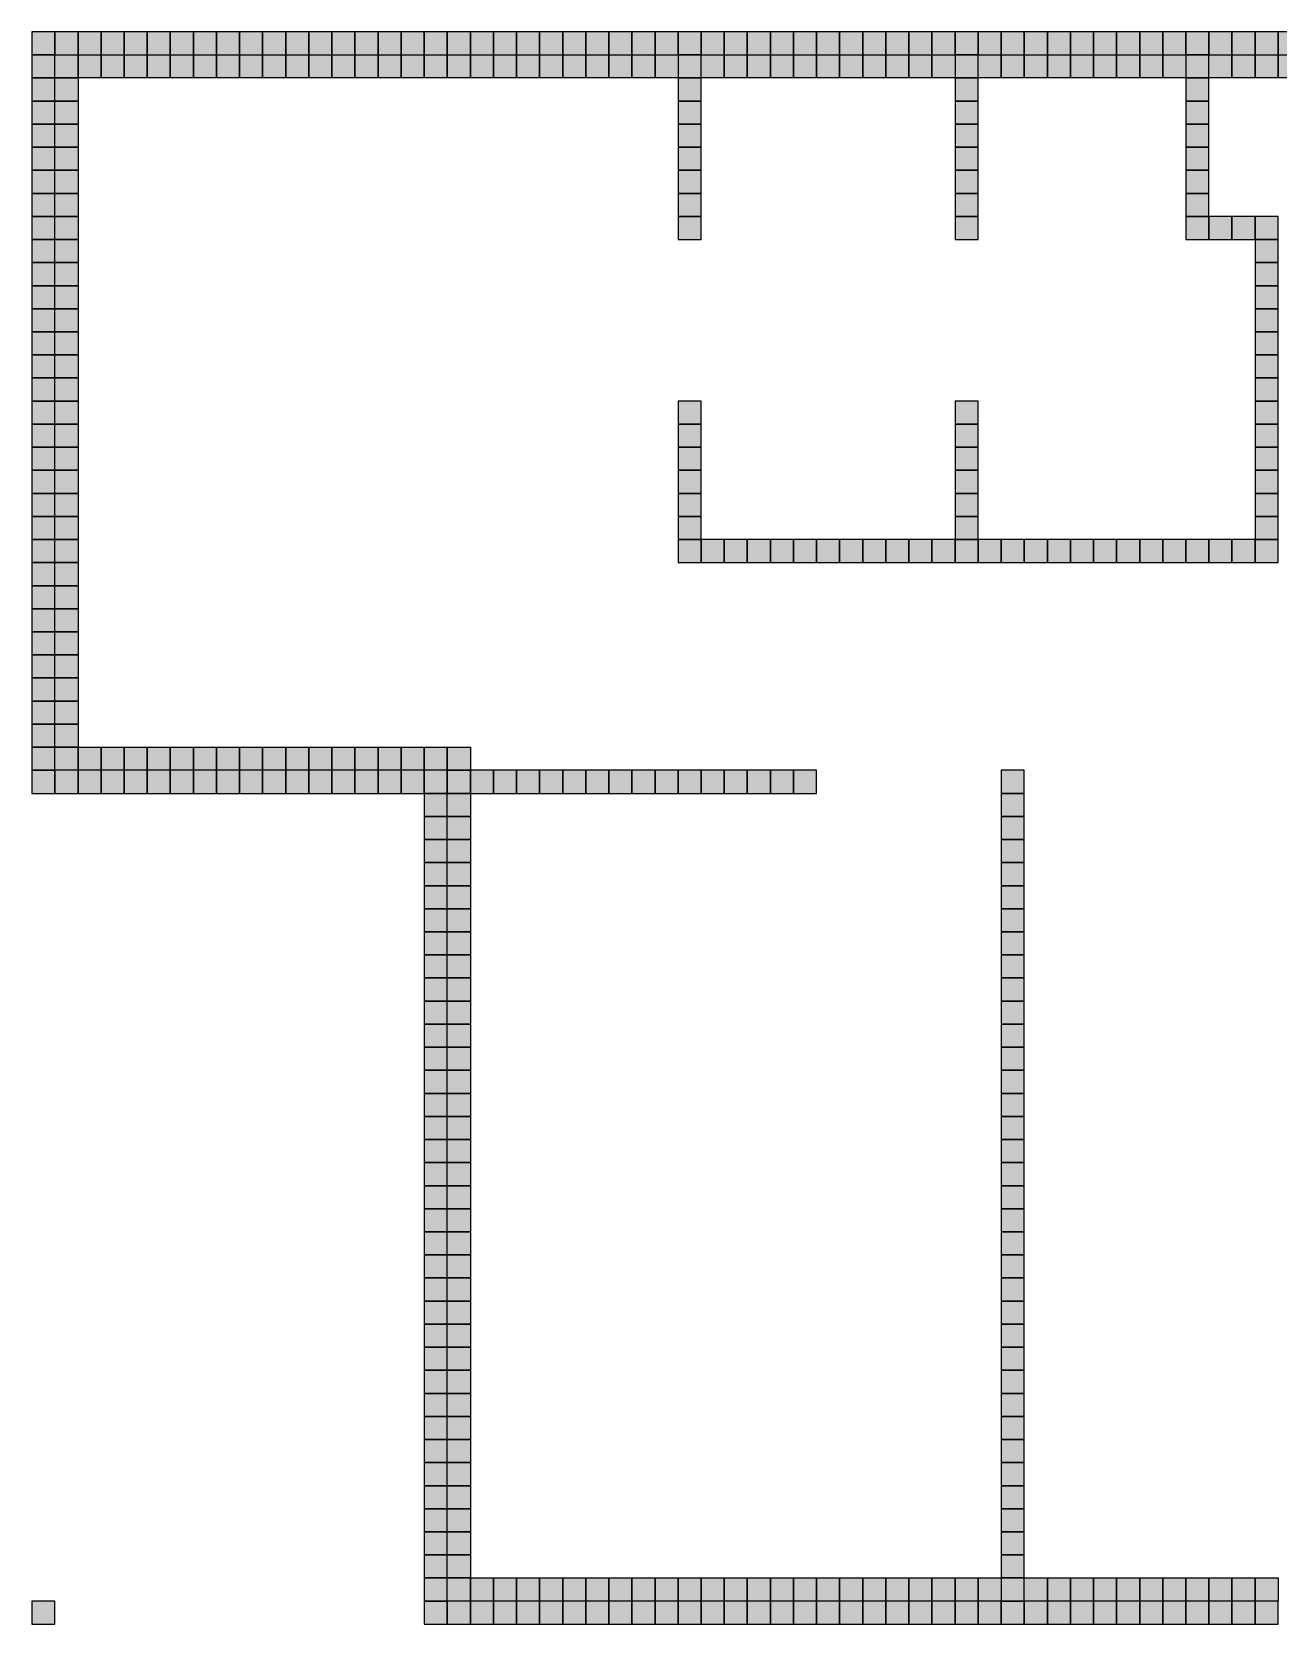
# Model space of a CAD drawing. Header units: inches. Extents: x -0.5 to 10.5, y 0.2 to 7.7.
# Drawn here: x -0.51 to 4.89, y 0.18 to 7.08 of the extents above; entities that cross this region are included whole.
import ezdxf

# ---------------------------------------------------------------- set-up
doc = ezdxf.new("R2010")
doc.units = ezdxf.units.IN
doc.header["$MEASUREMENT"] = 0
doc.layers.add('GRILLA PIXEL', color=7, linetype='Continuous')

# ---------------------------------------------------------------- blocks, each defined once
blk = doc.blocks.new('0-255-0-0-Muro dormitorio principal')
h = blk.add_hatch(color=1)
h.dxf.hatch_style = 1
h.paths.add_polyline_path([(0, 0), (-0.1, 0), (-0.1, -0.1), (0, -0.1)])
blk.add_lwpolyline([(-0.1, 0), (-0.1, -0.1), (0, -0.1), (0, 0)], close=True)
blk = doc.blocks.new('0-203-204-205-Ventana principal')
at = {"layer": 'GRILLA PIXEL', "true_color": 0xcbcccd}
h = blk.add_hatch(color=254, dxfattribs=at)
h.dxf.hatch_style = 1
h.paths.add_polyline_path([(0, 0), (-0.1, 0), (-0.1, -0.1), (0, -0.1)])
blk.add_lwpolyline([(-0.1, 0), (-0.1, -0.1), (0, -0.1), (0, 0)], close=True)
blk = doc.blocks.new('0-255-255-31-Muro alto')
at = {"layer": 'GRILLA PIXEL', "true_color": 0xffff1f}
h = blk.add_hatch(color=2, dxfattribs=at)
h.dxf.hatch_style = 1
h.paths.add_polyline_path([(0, 0), (-0.1, 0), (-0.1, -0.1), (0, -0.1)])
blk.add_lwpolyline([(-0.1, 0), (-0.1, -0.1), (0, -0.1), (0, 0)], close=True)
blk = doc.blocks.new('0-255-135-15-Muro auxiliar escalera')
at = {"layer": 'GRILLA PIXEL', "true_color": 0xff870f}
h = blk.add_hatch(color=30, dxfattribs=at)
h.dxf.hatch_style = 1
h.paths.add_polyline_path([(0, 0), (-0.1, 0), (-0.1, -0.1), (0, -0.1)])
blk.add_lwpolyline([(-0.1, 0), (-0.1, -0.1), (0, -0.1), (0, 0)], close=True)
blk = doc.blocks.new('0-63-149-253-Muro fichas extremo')
at = {"layer": 'GRILLA PIXEL', "true_color": 0x3f95fd}
h = blk.add_hatch(color=153, dxfattribs=at)
h.dxf.hatch_style = 1
h.paths.add_polyline_path([(0, 0), (-0.1, 0), (-0.1, -0.1), (0, -0.1)])
blk.add_lwpolyline([(-0.1, 0), (-0.1, -0.1), (0, -0.1), (0, 0)], close=True)
blk = doc.blocks.new('0-3-160-22-Ventana comun')
at = {"layer": 'GRILLA PIXEL', "true_color": 0x03a016}
h = blk.add_hatch(color=104, dxfattribs=at)
h.dxf.hatch_style = 1
h.paths.add_polyline_path([(0, 0), (-0.1, 0), (-0.1, -0.1), (0, -0.1)])
blk.add_lwpolyline([(-0.1, 0), (-0.1, -0.1), (0, -0.1), (0, 0)], close=True)
blk = doc.blocks.new('1-94-64-02-auxiliar fichas extremo')
at = {"layer": 'GRILLA PIXEL', "true_color": 0x5e4002}
h = blk.add_hatch(color=48, dxfattribs=at)
h.dxf.hatch_style = 1
h.paths.add_polyline_path([(0, 0), (-0.1, 0), (-0.1, -0.1), (0, -0.1)])
blk.add_lwpolyline([(-0.1, 0), (-0.1, -0.1), (0, -0.1), (0, 0)], close=True)
blk = doc.blocks.new('1-99-100-102-auxiliar lado interno')
at = {"lineweight": 70, "true_color": 0x636466}
h = blk.add_hatch(color=251, dxfattribs=at)
h.dxf.hatch_style = 1
h.paths.add_polyline_path([(-0.1, -0.1), (-0.1, 0), (0, 0), (0, -0.1)])
blk.add_lwpolyline([(0, 0), (0, -0.1), (-0.1, -0.1), (-0.1, 0)], close=True)
blk = doc.blocks.new('pixel extremo ventana')
h = blk.add_hatch(color=136)
h.dxf.hatch_style = 1
h.paths.add_polyline_path([(0, 0), (-0.1, 0), (-0.1, -0.1), (0, -0.1)])
blk.add_lwpolyline([(-0.1, 0), (-0.1, -0.1), (0, -0.1), (0, 0)], close=True)

msp = doc.modelspace()

# ---------------------------------------------------------------- block references
for name, p in [('0-255-135-15-Muro auxiliar escalera', (-0.406, 7.0848)), ('0-255-135-15-Muro auxiliar escalera', (-0.306, 7.0848)), ('0-63-149-253-Muro fichas extremo', (-0.206, 7.0848)), ('0-63-149-253-Muro fichas extremo', (-0.106, 7.0848)), ('0-63-149-253-Muro fichas extremo', (-0.006, 7.0848)), ('0-63-149-253-Muro fichas extremo', (0.094, 7.0848)), ('0-63-149-253-Muro fichas extremo', (0.194, 7.0848)), ('0-63-149-253-Muro fichas extremo', (0.294, 7.0848)), ('0-63-149-253-Muro fichas extremo', (0.394, 7.0848)), ('0-63-149-253-Muro fichas extremo', (0.494, 7.0848)), ('0-63-149-253-Muro fichas extremo', (0.594, 7.0848)), ('0-63-149-253-Muro fichas extremo', (0.694, 7.0848)), ('0-63-149-253-Muro fichas extremo', (0.794, 7.0848)), ('0-63-149-253-Muro fichas extremo', (0.894, 7.0848)), ('0-63-149-253-Muro fichas extremo', (0.994, 7.0848)), ('0-63-149-253-Muro fichas extremo', (1.094, 7.0848)), ('0-63-149-253-Muro fichas extremo', (1.194, 7.0848)), ('0-63-149-253-Muro fichas extremo', (1.294, 7.0848)), ('0-63-149-253-Muro fichas extremo', (1.394, 7.0848)), ('0-63-149-253-Muro fichas extremo', (1.494, 7.0848)), ('0-63-149-253-Muro fichas extremo', (1.594, 7.0848)), ('0-63-149-253-Muro fichas extremo', (1.694, 7.0848)), ('0-63-149-253-Muro fichas extremo', (1.794, 7.0848)), ('0-63-149-253-Muro fichas extremo', (1.894, 7.0848)), ('0-63-149-253-Muro fichas extremo', (1.994, 7.0848)), ('0-63-149-253-Muro fichas extremo', (2.094, 7.0848)), ('0-63-149-253-Muro fichas extremo', (2.194, 7.0848)), ('0-63-149-253-Muro fichas extremo', (2.294, 7.0848)), ('0-63-149-253-Muro fichas extremo', (2.394, 7.0848)), ('0-63-149-253-Muro fichas extremo', (2.494, 7.0848)), ('0-63-149-253-Muro fichas extremo', (2.594, 7.0848)), ('0-63-149-253-Muro fichas extremo', (2.694, 7.0848)), ('0-63-149-253-Muro fichas extremo', (2.794, 7.0848)), ('0-63-149-253-Muro fichas extremo', (2.894, 7.0848)), ('0-63-149-253-Muro fichas extremo', (2.994, 7.0848)), ('0-63-149-253-Muro fichas extremo', (3.094, 7.0848)), ('0-63-149-253-Muro fichas extremo', (3.194, 7.0848)), ('0-63-149-253-Muro fichas extremo', (3.294, 7.0848)), ('0-63-149-253-Muro fichas extremo', (3.394, 7.0848)), ('0-63-149-253-Muro fichas extremo', (3.494, 7.0848)), ('0-63-149-253-Muro fichas extremo', (3.594, 7.0848)), ('0-63-149-253-Muro fichas extremo', (3.694, 7.0848)), ('0-63-149-253-Muro fichas extremo', (3.794, 7.0848)), ('0-63-149-253-Muro fichas extremo', (3.894, 7.0848)), ('0-63-149-253-Muro fichas extremo', (3.994, 7.0848)), ('0-63-149-253-Muro fichas extremo', (4.094, 7.0848)), ('0-63-149-253-Muro fichas extremo', (4.194, 7.0848)), ('0-63-149-253-Muro fichas extremo', (4.294, 7.0848)), ('0-63-149-253-Muro fichas extremo', (4.394, 7.0848)), ('0-63-149-253-Muro fichas extremo', (4.494, 7.0848)), ('0-63-149-253-Muro fichas extremo', (4.594, 7.0848)), ('0-63-149-253-Muro fichas extremo', (4.694, 7.0848)), ('0-63-149-253-Muro fichas extremo', (4.794, 7.0848)), ('0-63-149-253-Muro fichas extremo', (4.894, 7.0848)), ('0-63-149-253-Muro fichas extremo', (4.994, 7.0848)), ('0-255-0-0-Muro dormitorio principal', (-0.406, 6.9848)), ('1-99-100-102-auxiliar lado interno', (-0.306, 6.9848)), ('1-99-100-102-auxiliar lado interno', (-0.206, 6.9848)), ('1-99-100-102-auxiliar lado interno', (-0.106, 6.9848)), ('1-99-100-102-auxiliar lado interno', (-0.006, 6.9848)), ('1-99-100-102-auxiliar lado interno', (0.094, 6.9848)), ('1-99-100-102-auxiliar lado interno', (0.194, 6.9848)), ('1-99-100-102-auxiliar lado interno', (0.294, 6.9848)), ('1-99-100-102-auxiliar lado interno', (0.394, 6.9848)), ('1-99-100-102-auxiliar lado interno', (0.494, 6.9848)), ('1-99-100-102-auxiliar lado interno', (0.594, 6.9848)), ('1-99-100-102-auxiliar lado interno', (0.694, 6.9848)), ('1-99-100-102-auxiliar lado interno', (0.794, 6.9848)), ('1-99-100-102-auxiliar lado interno', (0.894, 6.9848)), ('1-99-100-102-auxiliar lado interno', (0.994, 6.9848)), ('1-99-100-102-auxiliar lado interno', (1.094, 6.9848)), ('1-99-100-102-auxiliar lado interno', (1.194, 6.9848)), ('1-99-100-102-auxiliar lado interno', (1.294, 6.9848)), ('1-99-100-102-auxiliar lado interno', (1.394, 6.9848)), ('1-99-100-102-auxiliar lado interno', (1.494, 6.9848)), ('1-99-100-102-auxiliar lado interno', (1.594, 6.9848)), ('1-99-100-102-auxiliar lado interno', (1.694, 6.9848)), ('1-99-100-102-auxiliar lado interno', (1.794, 6.9848)), ('1-99-100-102-auxiliar lado interno', (1.894, 6.9848)), ('1-99-100-102-auxiliar lado interno', (1.994, 6.9848)), ('1-99-100-102-auxiliar lado interno', (2.094, 6.9848)), ('1-99-100-102-auxiliar lado interno', (2.194, 6.9848)), ('1-99-100-102-auxiliar lado interno', (2.294, 6.9848)), ('0-255-255-31-Muro alto', (2.394, 6.9848)), ('1-99-100-102-auxiliar lado interno', (2.494, 6.9848)), ('1-99-100-102-auxiliar lado interno', (2.594, 6.9848)), ('1-99-100-102-auxiliar lado interno', (2.694, 6.9848)), ('1-99-100-102-auxiliar lado interno', (2.794, 6.9848)), ('1-99-100-102-auxiliar lado interno', (2.894, 6.9848)), ('1-99-100-102-auxiliar lado interno', (2.994, 6.9848)), ('1-99-100-102-auxiliar lado interno', (3.094, 6.9848)), ('1-99-100-102-auxiliar lado interno', (3.194, 6.9848)), ('1-99-100-102-auxiliar lado interno', (3.294, 6.9848)), ('1-99-100-102-auxiliar lado interno', (3.394, 6.9848)), ('1-99-100-102-auxiliar lado interno', (3.494, 6.9848)), ('0-255-255-31-Muro alto', (3.594, 6.9848)), ('1-99-100-102-auxiliar lado interno', (3.694, 6.9848)), ('1-99-100-102-auxiliar lado interno', (3.794, 6.9848)), ('1-99-100-102-auxiliar lado interno', (3.894, 6.9848)), ('1-99-100-102-auxiliar lado interno', (3.994, 6.9848)), ('1-99-100-102-auxiliar lado interno', (4.094, 6.9848)), ('1-99-100-102-auxiliar lado interno', (4.194, 6.9848)), ('1-99-100-102-auxiliar lado interno', (4.294, 6.9848)), ('1-99-100-102-auxiliar lado interno', (4.394, 6.9848)), ('1-99-100-102-auxiliar lado interno', (4.494, 6.9848)), ('0-255-255-31-Muro alto', (4.594, 6.9848)), ('1-99-100-102-auxiliar lado interno', (4.694, 6.9848)), ('1-99-100-102-auxiliar lado interno', (4.794, 6.9848)), ('1-99-100-102-auxiliar lado interno', (4.894, 6.9848)), ('1-99-100-102-auxiliar lado interno', (4.994, 6.9848)), ('0-255-0-0-Muro dormitorio principal', (-0.406, 6.8848)), ('1-99-100-102-auxiliar lado interno', (-0.306, 6.8848)), ('0-255-255-31-Muro alto', (2.394, 6.8848)), ('0-255-255-31-Muro alto', (3.594, 6.8848)), ('0-255-255-31-Muro alto', (4.594, 6.8848)), ('0-255-0-0-Muro dormitorio principal', (-0.406, 6.7848)), ('1-99-100-102-auxiliar lado interno', (-0.306, 6.7848)), ('0-255-255-31-Muro alto', (2.394, 6.7848)), ('0-255-255-31-Muro alto', (3.594, 6.7848)), ('0-255-255-31-Muro alto', (4.594, 6.7848)), ('0-255-0-0-Muro dormitorio principal', (-0.406, 6.6848)), ('1-99-100-102-auxiliar lado interno', (-0.306, 6.6848)), ('0-255-255-31-Muro alto', (2.394, 6.6848)), ('0-255-255-31-Muro alto', (3.594, 6.6848)), ('0-255-255-31-Muro alto', (4.594, 6.6848)), ('0-255-0-0-Muro dormitorio principal', (-0.406, 6.5848)), ('1-99-100-102-auxiliar lado interno', (-0.306, 6.5848)), ('0-255-255-31-Muro alto', (2.394, 6.5848)), ('0-255-255-31-Muro alto', (3.594, 6.5848)), ('0-255-255-31-Muro alto', (4.594, 6.5848)), ('0-255-0-0-Muro dormitorio principal', (-0.406, 6.4848)), ('1-99-100-102-auxiliar lado interno', (-0.306, 6.4848)), ('0-255-255-31-Muro alto', (2.394, 6.4848)), ('0-255-255-31-Muro alto', (3.594, 6.4848)), ('0-255-255-31-Muro alto', (4.594, 6.4848)), ('0-255-0-0-Muro dormitorio principal', (-0.406, 6.3848)), ('1-99-100-102-auxiliar lado interno', (-0.306, 6.3848)), ('0-255-255-31-Muro alto', (2.394, 6.3848)), ('0-255-255-31-Muro alto', (3.594, 6.3848)), ('0-255-255-31-Muro alto', (4.594, 6.3848)), ('0-255-0-0-Muro dormitorio principal', (-0.406, 6.2848)), ('1-99-100-102-auxiliar lado interno', (-0.306, 6.2848)), ('0-255-255-31-Muro alto', (2.394, 6.2848)), ('0-255-255-31-Muro alto', (3.594, 6.2848)), ('0-255-255-31-Muro alto', (4.594, 6.2848)), ('0-255-255-31-Muro alto', (4.694, 6.2848)), ('0-255-255-31-Muro alto', (4.794, 6.2848)), ('0-255-255-31-Muro alto', (4.894, 6.2848)), ('0-255-0-0-Muro dormitorio principal', (-0.406, 6.1848)), ('1-99-100-102-auxiliar lado interno', (-0.306, 6.1848)), ('0-255-255-31-Muro alto', (4.894, 6.1848)), ('0-255-0-0-Muro dormitorio principal', (-0.406, 6.0848)), ('1-99-100-102-auxiliar lado interno', (-0.306, 6.0848)), ('0-255-255-31-Muro alto', (4.894, 6.0848)), ('0-255-0-0-Muro dormitorio principal', (-0.406, 5.9848)), ('1-99-100-102-auxiliar lado interno', (-0.306, 5.9848)), ('0-255-255-31-Muro alto', (4.894, 5.9848)), ('0-255-0-0-Muro dormitorio principal', (-0.406, 5.8848)), ('1-99-100-102-auxiliar lado interno', (-0.306, 5.8848)), ('0-255-255-31-Muro alto', (4.894, 5.8848)), ('0-255-0-0-Muro dormitorio principal', (-0.406, 5.7848)), ('1-99-100-102-auxiliar lado interno', (-0.306, 5.7848)), ('0-255-255-31-Muro alto', (4.894, 5.7848)), ('0-255-0-0-Muro dormitorio principal', (-0.406, 5.6848)), ('1-99-100-102-auxiliar lado interno', (-0.306, 5.6848)), ('0-255-255-31-Muro alto', (4.894, 5.6848)), ('0-255-0-0-Muro dormitorio principal', (-0.406, 5.5848)), ('1-99-100-102-auxiliar lado interno', (-0.306, 5.5848)), ('0-255-255-31-Muro alto', (4.894, 5.5848)), ('0-255-0-0-Muro dormitorio principal', (-0.406, 5.4848)), ('1-99-100-102-auxiliar lado interno', (-0.306, 5.4848)), ('0-255-255-31-Muro alto', (2.394, 5.4848)), ('0-255-255-31-Muro alto', (3.594, 5.4848)), ('0-255-255-31-Muro alto', (4.894, 5.4848)), ('0-255-0-0-Muro dormitorio principal', (-0.406, 5.3848)), ('1-99-100-102-auxiliar lado interno', (-0.306, 5.3848)), ('0-255-255-31-Muro alto', (2.394, 5.3848)), ('0-255-255-31-Muro alto', (3.594, 5.3848)), ('0-255-255-31-Muro alto', (4.894, 5.3848)), ('0-255-0-0-Muro dormitorio principal', (-0.406, 5.2848)), ('1-99-100-102-auxiliar lado interno', (-0.306, 5.2848)), ('0-255-255-31-Muro alto', (2.394, 5.2848)), ('0-255-255-31-Muro alto', (3.594, 5.2848)), ('0-255-255-31-Muro alto', (4.894, 5.2848)), ('0-255-0-0-Muro dormitorio principal', (-0.406, 5.1848)), ('1-99-100-102-auxiliar lado interno', (-0.306, 5.1848)), ('0-255-255-31-Muro alto', (2.394, 5.1848)), ('0-255-255-31-Muro alto', (3.594, 5.1848)), ('0-255-255-31-Muro alto', (4.894, 5.1848)), ('0-255-0-0-Muro dormitorio principal', (-0.406, 5.0848)), ('1-99-100-102-auxiliar lado interno', (-0.306, 5.0848)), ('0-255-255-31-Muro alto', (2.394, 5.0848)), ('0-255-255-31-Muro alto', (3.594, 5.0848)), ('0-255-255-31-Muro alto', (4.894, 5.0848)), ('0-255-0-0-Muro dormitorio principal', (-0.406, 4.9848)), ('1-99-100-102-auxiliar lado interno', (-0.306, 4.9848)), ('0-255-255-31-Muro alto', (2.394, 4.9848)), ('0-255-255-31-Muro alto', (3.594, 4.9848)), ('0-255-255-31-Muro alto', (4.894, 4.9848)), ('0-255-0-0-Muro dormitorio principal', (-0.406, 4.8848)), ('1-99-100-102-auxiliar lado interno', (-0.306, 4.8848)), ('0-255-255-31-Muro alto', (2.394, 4.8848)), ('0-255-255-31-Muro alto', (2.494, 4.8848)), ('0-255-255-31-Muro alto', (2.594, 4.8848)), ('0-255-255-31-Muro alto', (2.694, 4.8848)), ('0-255-255-31-Muro alto', (2.794, 4.8848)), ('0-255-255-31-Muro alto', (2.894, 4.8848)), ('0-255-255-31-Muro alto', (2.994, 4.8848)), ('0-255-255-31-Muro alto', (3.094, 4.8848)), ('0-255-255-31-Muro alto', (3.194, 4.8848)), ('0-255-255-31-Muro alto', (3.294, 4.8848)), ('0-255-255-31-Muro alto', (3.394, 4.8848)), ('0-255-255-31-Muro alto', (3.494, 4.8848)), ('0-255-255-31-Muro alto', (3.594, 4.8848)), ('0-255-255-31-Muro alto', (3.694, 4.8848)), ('0-255-255-31-Muro alto', (3.794, 4.8848)), ('0-255-255-31-Muro alto', (3.894, 4.8848)), ('0-255-255-31-Muro alto', (3.994, 4.8848)), ('0-255-255-31-Muro alto', (4.094, 4.8848)), ('0-255-255-31-Muro alto', (4.194, 4.8848)), ('0-255-255-31-Muro alto', (4.294, 4.8848)), ('0-255-255-31-Muro alto', (4.394, 4.8848)), ('0-255-255-31-Muro alto', (4.494, 4.8848)), ('0-255-255-31-Muro alto', (4.594, 4.8848)), ('0-255-255-31-Muro alto', (4.694, 4.8848)), ('0-255-255-31-Muro alto', (4.794, 4.8848)), ('0-255-255-31-Muro alto', (4.894, 4.8848)), ('0-255-0-0-Muro dormitorio principal', (-0.406, 4.7848)), ('1-99-100-102-auxiliar lado interno', (-0.306, 4.7848)), ('0-255-0-0-Muro dormitorio principal', (-0.406, 4.6848)), ('1-99-100-102-auxiliar lado interno', (-0.306, 4.6848)), ('0-255-0-0-Muro dormitorio principal', (-0.406, 4.5848)), ('1-99-100-102-auxiliar lado interno', (-0.306, 4.5848)), ('0-255-0-0-Muro dormitorio principal', (-0.406, 4.4848)), ('1-99-100-102-auxiliar lado interno', (-0.306, 4.4848)), ('0-255-0-0-Muro dormitorio principal', (-0.406, 4.3848)), ('1-99-100-102-auxiliar lado interno', (-0.306, 4.3848)), ('0-255-0-0-Muro dormitorio principal', (-0.406, 4.2848)), ('1-99-100-102-auxiliar lado interno', (-0.306, 4.2848)), ('0-255-0-0-Muro dormitorio principal', (-0.406, 4.1848)), ('1-99-100-102-auxiliar lado interno', (-0.306, 4.1848)), ('0-255-0-0-Muro dormitorio principal', (-0.406, 4.0848)), ('1-99-100-102-auxiliar lado interno', (-0.306, 4.0848)), ('0-255-0-0-Muro dormitorio principal', (-0.406, 3.9848)), ('1-99-100-102-auxiliar lado interno', (-0.306, 3.9848)), ('1-99-100-102-auxiliar lado interno', (-0.206, 3.9848)), ('1-99-100-102-auxiliar lado interno', (-0.106, 3.9848)), ('1-99-100-102-auxiliar lado interno', (-0.006, 3.9848)), ('1-99-100-102-auxiliar lado interno', (0.094, 3.9848)), ('1-99-100-102-auxiliar lado interno', (0.194, 3.9848)), ('1-99-100-102-auxiliar lado interno', (0.294, 3.9848)), ('1-99-100-102-auxiliar lado interno', (0.394, 3.9848)), ('1-99-100-102-auxiliar lado interno', (0.494, 3.9848)), ('1-99-100-102-auxiliar lado interno', (0.594, 3.9848)), ('1-99-100-102-auxiliar lado interno', (0.694, 3.9848)), ('1-99-100-102-auxiliar lado interno', (0.794, 3.9848)), ('1-99-100-102-auxiliar lado interno', (0.894, 3.9848)), ('1-99-100-102-auxiliar lado interno', (0.994, 3.9848)), ('1-99-100-102-auxiliar lado interno', (1.094, 3.9848)), ('1-99-100-102-auxiliar lado interno', (1.194, 3.9848)), ('1-99-100-102-auxiliar lado interno', (1.294, 3.9848)), ('1-99-100-102-auxiliar lado interno', (1.394, 3.9848)), ('0-255-0-0-Muro dormitorio principal', (-0.406, 3.8848)), ('pixel extremo ventana', (-0.306, 3.8848)), ('0-203-204-205-Ventana principal', (-0.206, 3.8848)), ('0-203-204-205-Ventana principal', (-0.106, 3.8848)), ('0-203-204-205-Ventana principal', (-0.006, 3.8848)), ('0-203-204-205-Ventana principal', (0.094, 3.8848)), ('0-203-204-205-Ventana principal', (0.194, 3.8848)), ('0-203-204-205-Ventana principal', (0.294, 3.8848)), ('0-203-204-205-Ventana principal', (0.394, 3.8848)), ('0-203-204-205-Ventana principal', (0.494, 3.8848)), ('0-203-204-205-Ventana principal', (0.594, 3.8848)), ('0-203-204-205-Ventana principal', (0.694, 3.8848)), ('0-203-204-205-Ventana principal', (0.794, 3.8848)), ('0-203-204-205-Ventana principal', (0.894, 3.8848)), ('0-203-204-205-Ventana principal', (0.994, 3.8848)), ('0-203-204-205-Ventana principal', (1.094, 3.8848)), ('pixel extremo ventana', (1.194, 3.8848)), ('0-255-255-31-Muro alto', (1.294, 3.8848)), ('0-255-255-31-Muro alto', (1.394, 3.8848)), ('1-99-100-102-auxiliar lado interno', (1.394, 3.8848)), ('0-255-255-31-Muro alto', (1.494, 3.8848)), ('0-255-255-31-Muro alto', (1.594, 3.8848)), ('0-255-255-31-Muro alto', (1.694, 3.8848)), ('0-255-255-31-Muro alto', (1.794, 3.8848)), ('0-255-255-31-Muro alto', (1.894, 3.8848)), ('0-255-255-31-Muro alto', (1.994, 3.8848)), ('0-255-255-31-Muro alto', (2.094, 3.8848)), ('0-255-255-31-Muro alto', (2.194, 3.8848)), ('0-255-255-31-Muro alto', (2.294, 3.8848)), ('0-255-255-31-Muro alto', (2.394, 3.8848)), ('0-255-255-31-Muro alto', (2.494, 3.8848)), ('0-255-255-31-Muro alto', (2.594, 3.8848)), ('0-255-255-31-Muro alto', (2.694, 3.8848)), ('0-255-255-31-Muro alto', (2.794, 3.8848)), ('0-255-255-31-Muro alto', (2.894, 3.8848)), ('0-255-255-31-Muro alto', (3.794, 3.8848)), ('0-255-255-31-Muro alto', (1.294, 3.7848)), ('1-99-100-102-auxiliar lado interno', (1.394, 3.7848)), ('0-255-255-31-Muro alto', (3.794, 3.7848)), ('0-255-255-31-Muro alto', (1.294, 3.6848)), ('1-99-100-102-auxiliar lado interno', (1.394, 3.6848)), ('0-255-255-31-Muro alto', (3.794, 3.6848)), ('0-255-255-31-Muro alto', (1.294, 3.5848)), ('1-99-100-102-auxiliar lado interno', (1.394, 3.5848)), ('0-255-255-31-Muro alto', (3.794, 3.5848)), ('0-255-255-31-Muro alto', (1.294, 3.4848)), ('1-99-100-102-auxiliar lado interno', (1.394, 3.4848)), ('0-255-255-31-Muro alto', (3.794, 3.4848)), ('0-255-255-31-Muro alto', (1.294, 3.3848)), ('1-99-100-102-auxiliar lado interno', (1.394, 3.3848)), ('0-255-255-31-Muro alto', (3.794, 3.3848)), ('0-255-255-31-Muro alto', (1.294, 3.2848)), ('1-99-100-102-auxiliar lado interno', (1.394, 3.2848)), ('0-255-255-31-Muro alto', (3.794, 3.2848)), ('0-255-255-31-Muro alto', (1.294, 3.1848)), ('1-99-100-102-auxiliar lado interno', (1.394, 3.1848)), ('0-255-255-31-Muro alto', (3.794, 3.1848)), ('0-255-255-31-Muro alto', (1.294, 3.0848)), ('1-99-100-102-auxiliar lado interno', (1.394, 3.0848)), ('0-255-255-31-Muro alto', (3.794, 3.0848)), ('0-255-255-31-Muro alto', (1.294, 2.9848)), ('1-99-100-102-auxiliar lado interno', (1.394, 2.9848)), ('0-255-255-31-Muro alto', (3.794, 2.9848)), ('0-255-255-31-Muro alto', (1.294, 2.8848)), ('1-99-100-102-auxiliar lado interno', (1.394, 2.8848)), ('0-255-255-31-Muro alto', (3.794, 2.8848)), ('0-255-255-31-Muro alto', (1.294, 2.7848)), ('1-99-100-102-auxiliar lado interno', (1.394, 2.7848)), ('0-255-255-31-Muro alto', (3.794, 2.7848)), ('0-255-255-31-Muro alto', (1.294, 2.6848)), ('1-99-100-102-auxiliar lado interno', (1.394, 2.6848)), ('0-255-255-31-Muro alto', (3.794, 2.6848)), ('0-255-255-31-Muro alto', (1.294, 2.5848)), ('1-99-100-102-auxiliar lado interno', (1.394, 2.5848)), ('0-255-255-31-Muro alto', (3.794, 2.5848)), ('0-255-255-31-Muro alto', (1.294, 2.4848)), ('1-99-100-102-auxiliar lado interno', (1.394, 2.4848)), ('0-255-255-31-Muro alto', (3.794, 2.4848)), ('0-255-255-31-Muro alto', (1.294, 2.3848)), ('1-99-100-102-auxiliar lado interno', (1.394, 2.3848)), ('0-255-255-31-Muro alto', (3.794, 2.3848)), ('0-255-255-31-Muro alto', (1.294, 2.2848)), ('1-99-100-102-auxiliar lado interno', (1.394, 2.2848)), ('0-255-255-31-Muro alto', (3.794, 2.2848)), ('0-255-255-31-Muro alto', (1.294, 2.1848)), ('1-99-100-102-auxiliar lado interno', (1.394, 2.1848)), ('0-255-255-31-Muro alto', (3.794, 2.1848)), ('0-255-255-31-Muro alto', (1.294, 2.0848)), ('1-99-100-102-auxiliar lado interno', (1.394, 2.0848)), ('0-255-255-31-Muro alto', (3.794, 2.0848)), ('0-255-255-31-Muro alto', (1.294, 1.9848)), ('1-99-100-102-auxiliar lado interno', (1.394, 1.9848)), ('0-255-255-31-Muro alto', (3.794, 1.9848)), ('0-255-255-31-Muro alto', (1.294, 1.8848)), ('1-99-100-102-auxiliar lado interno', (1.394, 1.8848)), ('0-255-255-31-Muro alto', (3.794, 1.8848)), ('0-255-255-31-Muro alto', (1.294, 1.7848)), ('1-99-100-102-auxiliar lado interno', (1.394, 1.7848)), ('0-255-255-31-Muro alto', (3.794, 1.7848)), ('0-255-255-31-Muro alto', (1.294, 1.6848)), ('1-99-100-102-auxiliar lado interno', (1.394, 1.6848)), ('0-255-255-31-Muro alto', (3.794, 1.6848)), ('0-255-255-31-Muro alto', (1.294, 1.5848)), ('1-99-100-102-auxiliar lado interno', (1.394, 1.5848)), ('0-255-255-31-Muro alto', (3.794, 1.5848)), ('0-255-255-31-Muro alto', (1.294, 1.4848)), ('1-99-100-102-auxiliar lado interno', (1.394, 1.4848)), ('0-255-255-31-Muro alto', (3.794, 1.4848)), ('0-255-255-31-Muro alto', (1.294, 1.3848)), ('1-99-100-102-auxiliar lado interno', (1.394, 1.3848)), ('0-255-255-31-Muro alto', (3.794, 1.3848)), ('0-255-255-31-Muro alto', (1.294, 1.2848)), ('1-99-100-102-auxiliar lado interno', (1.394, 1.2848)), ('0-255-255-31-Muro alto', (3.794, 1.2848)), ('0-255-255-31-Muro alto', (1.294, 1.1848)), ('1-99-100-102-auxiliar lado interno', (1.394, 1.1848)), ('0-255-255-31-Muro alto', (3.794, 1.1848)), ('0-255-255-31-Muro alto', (1.294, 1.0848)), ('1-99-100-102-auxiliar lado interno', (1.394, 1.0848)), ('0-255-255-31-Muro alto', (3.794, 1.0848)), ('0-255-255-31-Muro alto', (1.294, 0.9848)), ('1-99-100-102-auxiliar lado interno', (1.394, 0.9848)), ('0-255-255-31-Muro alto', (3.794, 0.9848)), ('0-255-255-31-Muro alto', (1.294, 0.8848)), ('1-99-100-102-auxiliar lado interno', (1.394, 0.8848)), ('0-255-255-31-Muro alto', (3.794, 0.8848)), ('0-255-255-31-Muro alto', (1.294, 0.7848)), ('1-99-100-102-auxiliar lado interno', (1.394, 0.7848)), ('0-255-255-31-Muro alto', (3.794, 0.7848)), ('0-255-255-31-Muro alto', (1.294, 0.6848)), ('1-99-100-102-auxiliar lado interno', (1.394, 0.6848)), ('0-255-255-31-Muro alto', (3.794, 0.6848)), ('0-255-255-31-Muro alto', (1.294, 0.5848)), ('1-99-100-102-auxiliar lado interno', (1.394, 0.5848)), ('0-255-255-31-Muro alto', (3.794, 0.5848)), ('0-255-255-31-Muro alto', (1.294, 0.4848)), ('1-99-100-102-auxiliar lado interno', (1.394, 0.4848)), ('0-255-255-31-Muro alto', (3.794, 0.4848)), ('0-255-255-31-Muro alto', (1.294, 0.3848)), ('1-99-100-102-auxiliar lado interno', (1.394, 0.3848)), ('1-99-100-102-auxiliar lado interno', (1.494, 0.3848)), ('1-99-100-102-auxiliar lado interno', (1.594, 0.3848)), ('1-99-100-102-auxiliar lado interno', (1.694, 0.3848)), ('1-99-100-102-auxiliar lado interno', (1.794, 0.3848)), ('1-99-100-102-auxiliar lado interno', (1.894, 0.3848)), ('1-99-100-102-auxiliar lado interno', (1.994, 0.3848)), ('1-99-100-102-auxiliar lado interno', (2.094, 0.3848)), ('1-99-100-102-auxiliar lado interno', (2.194, 0.3848)), ('1-99-100-102-auxiliar lado interno', (2.294, 0.3848)), ('1-99-100-102-auxiliar lado interno', (2.394, 0.3848)), ('1-99-100-102-auxiliar lado interno', (2.494, 0.3848)), ('1-99-100-102-auxiliar lado interno', (2.594, 0.3848)), ('1-99-100-102-auxiliar lado interno', (2.694, 0.3848)), ('1-99-100-102-auxiliar lado interno', (2.794, 0.3848)), ('1-99-100-102-auxiliar lado interno', (2.894, 0.3848)), ('1-99-100-102-auxiliar lado interno', (2.994, 0.3848)), ('1-99-100-102-auxiliar lado interno', (3.094, 0.3848)), ('1-99-100-102-auxiliar lado interno', (3.194, 0.3848)), ('1-99-100-102-auxiliar lado interno', (3.294, 0.3848)), ('1-99-100-102-auxiliar lado interno', (3.394, 0.3848)), ('1-99-100-102-auxiliar lado interno', (3.494, 0.3848)), ('1-99-100-102-auxiliar lado interno', (3.594, 0.3848)), ('1-99-100-102-auxiliar lado interno', (3.694, 0.3848)), ('0-255-255-31-Muro alto', (3.794, 0.3848)), ('1-99-100-102-auxiliar lado interno', (3.894, 0.3848)), ('1-99-100-102-auxiliar lado interno', (3.994, 0.3848)), ('1-99-100-102-auxiliar lado interno', (4.094, 0.3848)), ('1-99-100-102-auxiliar lado interno', (4.194, 0.3848)), ('1-99-100-102-auxiliar lado interno', (4.294, 0.3848)), ('1-99-100-102-auxiliar lado interno', (4.394, 0.3848)), ('1-99-100-102-auxiliar lado interno', (4.494, 0.3848)), ('1-99-100-102-auxiliar lado interno', (4.594, 0.3848)), ('1-99-100-102-auxiliar lado interno', (4.694, 0.3848)), ('1-99-100-102-auxiliar lado interno', (4.794, 0.3848)), ('1-99-100-102-auxiliar lado interno', (4.894, 0.3848)), ('1-94-64-02-auxiliar fichas extremo', (-0.406, 0.2848)), ('0-255-255-31-Muro alto', (1.294, 0.2848)), ('0-255-255-31-Muro alto', (1.394, 0.2848)), ('0-255-255-31-Muro alto', (1.494, 0.2848)), ('0-255-255-31-Muro alto', (1.594, 0.2848)), ('0-255-255-31-Muro alto', (1.694, 0.2848)), ('0-255-255-31-Muro alto', (1.794, 0.2848)), ('0-255-255-31-Muro alto', (1.894, 0.2848)), ('0-255-255-31-Muro alto', (1.994, 0.2848)), ('0-255-255-31-Muro alto', (2.094, 0.2848)), ('0-255-255-31-Muro alto', (2.194, 0.2848)), ('pixel extremo ventana', (2.294, 0.2848)), ('0-3-160-22-Ventana comun', (2.394, 0.2848)), ('0-3-160-22-Ventana comun', (2.494, 0.2848)), ('0-3-160-22-Ventana comun', (2.594, 0.2848)), ('0-3-160-22-Ventana comun', (2.694, 0.2848)), ('0-3-160-22-Ventana comun', (2.794, 0.2848)), ('0-3-160-22-Ventana comun', (2.894, 0.2848)), ('0-3-160-22-Ventana comun', (2.994, 0.2848)), ('0-3-160-22-Ventana comun', (3.094, 0.2848)), ('0-3-160-22-Ventana comun', (3.194, 0.2848)), ('pixel extremo ventana', (3.294, 0.2848)), ('0-255-255-31-Muro alto', (3.394, 0.2848)), ('0-255-255-31-Muro alto', (3.494, 0.2848)), ('0-255-255-31-Muro alto', (3.594, 0.2848)), ('0-255-255-31-Muro alto', (3.694, 0.2848)), ('0-255-255-31-Muro alto', (3.794, 0.2848)), ('0-255-255-31-Muro alto', (3.894, 0.2848)), ('0-255-255-31-Muro alto', (3.994, 0.2848)), ('0-255-255-31-Muro alto', (4.094, 0.2848)), ('0-255-255-31-Muro alto', (4.194, 0.2848)), ('0-255-255-31-Muro alto', (4.294, 0.2848)), ('0-255-255-31-Muro alto', (4.394, 0.2848)), ('0-255-255-31-Muro alto', (4.494, 0.2848)), ('0-255-255-31-Muro alto', (4.594, 0.2848)), ('0-255-255-31-Muro alto', (4.694, 0.2848)), ('0-255-255-31-Muro alto', (4.794, 0.2848)), ('pixel extremo ventana', (4.894, 0.2848))]:
    msp.add_blockref(name, p)

doc.saveas('drawing.dxf')
